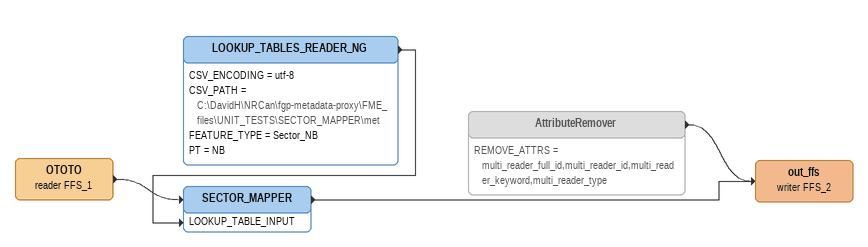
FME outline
OTOTO (reader FFS_1)
    -> SECTOR_MAPPER
LOOKUP_TABLES_READER_NG
    CSV_ENCODING = utf-8
    CSV_PATH = C:\DavidH\NRCan\fgp-metadata-proxy\FME_files\UNIT_TESTS\SECTOR_MAPPER\met
    FEATURE_TYPE = Sector_NB
    PT = NB
    -> SECTOR_MAPPER [LOOKUP_TABLE_INPUT]
SECTOR_MAPPER
    -> out_ffs (writer FFS_2)
AttributeRemover [off]
    REMOVE_ATTRS = multi_reader_full_id,multi_reader_id,multi_reader_keyword,multi_reader_type
    -> out_ffs (writer FFS_2)
out_ffs (writer FFS_2)
